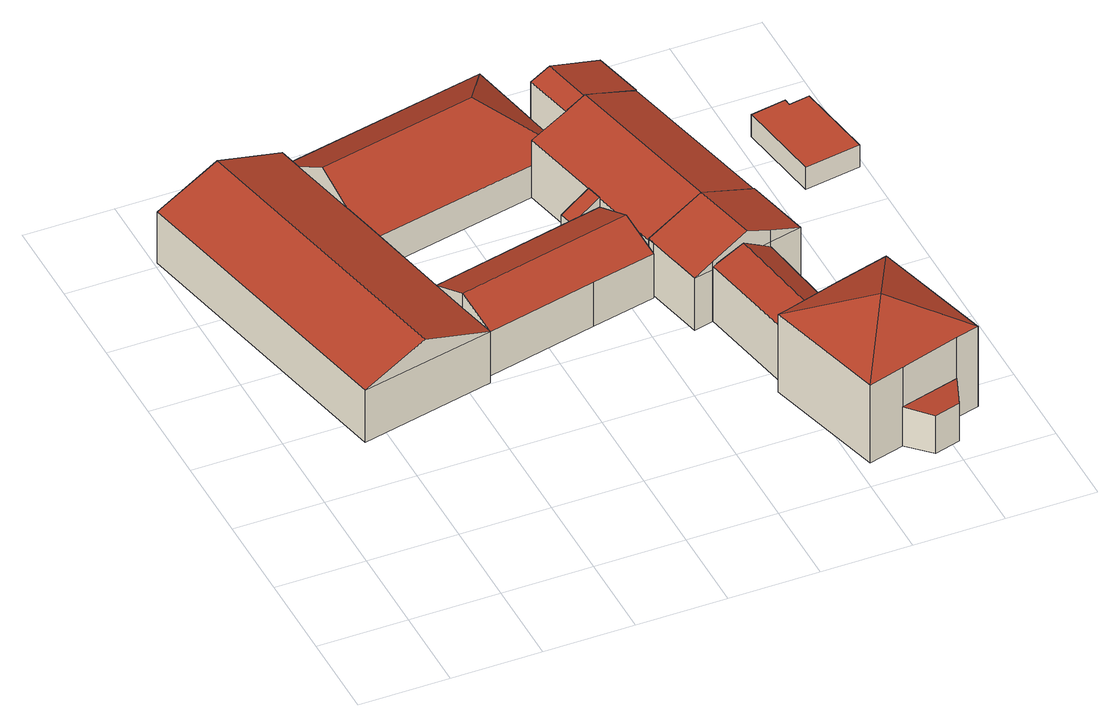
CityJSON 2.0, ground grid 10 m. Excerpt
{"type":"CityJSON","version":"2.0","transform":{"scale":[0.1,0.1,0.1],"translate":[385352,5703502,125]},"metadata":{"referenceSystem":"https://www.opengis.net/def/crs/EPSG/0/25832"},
"CityObjects":{
"building1":{"type":"Building","attributes":{"Gemeindeschluessel":"05954036","Geometrietyp2DReferenz":"3000","function":"31001_2720","roofType":"3100","measuredHeight":9.51},"geometry":[{"type":"Solid","lod":"2","boundaries":[[[[0,1,2,3]],[[4,5,1,0]],[[6,7,5,4]],[[8,9,7,6]],[[10,11,9,8]],[[3,2,11,10]],[[12,13,14,15,16,17]],[[15,14,8,6]],[[16,15,6,4]],[[17,16,4,0]],[[13,12,3,10]],[[14,13,10,8]],[[12,17,0,3]],[[1,5,7,9,11,2]]]],"semantics":{"surfaces":[{"type":"WallSurface"},{"type":"RoofSurface"},{"type":"GroundSurface"}],"values":[[0,0,0,0,0,0,1,1,0,0,0,0,0,2]]}}]},
"building2":{"type":"Building","attributes":{"Gemeindeschluessel":"05954036","Geometrietyp2DReferenz":"3000","function":"31001_2720","roofType":"3100","measuredHeight":7.59},"geometry":[{"type":"Solid","lod":"2","boundaries":[[[[4,18,19,20]],[[21,22,18,4]],[[17,23,22,21]],[[24,25,23,17]],[[26,27,25,24]],[[28,29,27,26]],[[30,31,29,28]],[[32,33,31,30]],[[20,19,33,32]],[[26,24,17,21,28]],[[4,20,32,30,28,21]],[[18,22,23,25,27,29,31,33,19]]]],"semantics":{"surfaces":[{"type":"WallSurface"},{"type":"RoofSurface"},{"type":"GroundSurface"}],"values":[[0,0,0,0,0,0,0,0,0,1,1,2]]}}]},
"building3":{"type":"Building","attributes":{"Gemeindeschluessel":"05954036","Geometrietyp2DReferenz":"3000","function":"31001_2720"},"children":["building3-1","building3-2","building3-3"]},
"building3-1":{"type":"BuildingPart","attributes":{"roofType":"3100","measuredHeight":9.95},"parents":["building3"],"geometry":[{"type":"Solid","lod":"2","boundaries":[[[[34,35,36,37,38,39]],[[39,38,40,41,42]],[[42,43,39]],[[39,43,44,45,34]],[[46,47,44,43,42]],[[37,48,40,38]],[[35,34,49]],[[37,36,50,51,48]],[[36,35,49,46,50]],[[51,50,46,42,41]],[[48,51,41,40]],[[49,34,45]],[[47,46,49,45,44]]]],"semantics":{"surfaces":[{"type":"WallSurface"},{"type":"RoofSurface"},{"type":"GroundSurface"},{"type":"ClosureSurface"}],"values":[[0,0,0,1,1,2,0,3,3,0,3,0,3]]}}]},
"building3-2":{"type":"BuildingPart","attributes":{"roofType":"3100","measuredHeight":9.98},"parents":["building3"],"geometry":[{"type":"Solid","lod":"2","boundaries":[[[[52,53,54,55]],[[56,57,53,52]],[[58,59,57,56]],[[60,61,62,59,58]],[[55,54,37,36]],[[49,45,63,64,65,35]],[[56,52,64,63,47,46,60,58]],[[65,64,52,55]],[[35,65,55,36]],[[53,57,59,62,48,37,54]],[[61,60,50,51]],[[48,51,50,36,37]],[[62,61,51,48]],[[45,44,47,63]],[[50,60,46]],[[49,35,36,50,46]],[[45,49,46,47,44]]]],"semantics":{"surfaces":[{"type":"WallSurface"},{"type":"RoofSurface"},{"type":"GroundSurface"},{"type":"ClosureSurface"}],"values":[[0,0,0,0,0,1,1,0,0,2,0,3,3,0,0,3,3]]}}]},
"building3-3":{"type":"BuildingPart","attributes":{"roofType":"5000","measuredHeight":8.83},"parents":["building3"],"geometry":[{"type":"Solid","lod":"2","boundaries":[[[[66,67,68,69]],[[69,68,70,71]],[[41,66,72,51]],[[71,73,69]],[[69,73,72,66]],[[61,51,72,73,71]],[[67,40,48,62,70,68]],[[40,67,66,41]],[[48,40,41,51]],[[70,62,61,71]],[[51,61,62,48]]]],"semantics":{"surfaces":[{"type":"WallSurface"},{"type":"RoofSurface"},{"type":"GroundSurface"},{"type":"ClosureSurface"}],"values":[[0,0,1,0,1,1,2,0,3,0,3]]}}]},
"building4":{"type":"Building","attributes":{"Gemeindeschluessel":"05954036","Geometrietyp2DReferenz":"3000","function":"31001_2720","roofType":"2100","measuredHeight":7.37},"geometry":[{"type":"Solid","lod":"2","boundaries":[[[[74,75,76,77]],[[78,79,75,74]],[[80,81,79,78]],[[77,76,81,80]],[[78,74,77,80]],[[75,79,81,76]]]],"semantics":{"surfaces":[{"type":"WallSurface"},{"type":"RoofSurface"},{"type":"GroundSurface"}],"values":[[0,0,0,0,1,2]]}}]},
"building5":{"type":"Building","attributes":{"Gemeindeschluessel":"05954036","Geometrietyp2DReferenz":"3000","function":"31001_1010","roofType":"5000","measuredHeight":9.32},"geometry":[{"type":"Solid","lod":"2","boundaries":[[[[82,83,84,65]],[[85,86,83,82]],[[87,88,86,85]],[[89,90,88,87]],[[91,92,90,89]],[[93,94,92,91]],[[65,84,94,93]],[[95,89,96,97,98,99]],[[98,97,100,82,101]],[[100,85,82]],[[100,97,96,87,85]],[[101,82,65]],[[99,98,101,65,93]],[[96,89,87]],[[95,99,93,91]],[[95,91,89]],[[83,86,88,90,92,94,84]]]],"semantics":{"surfaces":[{"type":"WallSurface"},{"type":"RoofSurface"},{"type":"GroundSurface"}],"values":[[0,0,0,0,0,0,0,1,1,0,0,0,0,0,0,0,2]]}}]},
"building6":{"type":"Building","attributes":{"Gemeindeschluessel":"05954036","Geometrietyp2DReferenz":"3000","function":"31001_1010"},"address":[{"country":"Germany","locality":"Witten","thoroughfareNumber":"163","thoroughfareName":"Hörder Straße"}],"children":["building6-1","building6-2","building6-3"]},
"building6-1":{"type":"BuildingPart","attributes":{"roofType":"2100","measuredHeight":5.02},"parents":["building6"],"geometry":[{"type":"Solid","lod":"2","boundaries":[[[[102,103,104,105]],[[106,107,103,102]],[[108,109,107,106]],[[106,102,105,108]],[[103,107,109,104]],[[109,108,105,104]]]],"semantics":{"surfaces":[{"type":"WallSurface"},{"type":"RoofSurface"},{"type":"GroundSurface"},{"type":"ClosureSurface"}],"values":[[0,0,0,1,2,3]]}}]},
"building6-2":{"type":"BuildingPart","attributes":{"roofType":"3500","measuredHeight":13.26},"parents":["building6"],"geometry":[{"type":"Solid","lod":"2","boundaries":[[[[110,111,112]],[[113,114,110,112]],[[115,116,114,113]],[[117,104,116,115]],[[105,104,117]],[[109,108,118]],[[119,120,109,118]],[[121,122,120,119]],[[123,124,122,121]],[[125,124,123]],[[113,126,115]],[[118,117,115,126,119]],[[119,126,121]],[[112,123,121,126,113]],[[114,116,104,109,120,122,124,110]],[[108,105,117,118]],[[109,104,105,108]],[[127,125,123,112,111]],[[110,124,125,111]],[[125,127,111]]]],"semantics":{"surfaces":[{"type":"WallSurface"},{"type":"RoofSurface"},{"type":"GroundSurface"},{"type":"ClosureSurface"}],"values":[[0,0,0,0,0,0,0,0,0,0,1,1,1,1,2,0,3,0,3,3]]}}]},
"building6-3":{"type":"BuildingPart","attributes":{"roofType":"3100","measuredHeight":8.1},"parents":["building6"],"geometry":[{"type":"Solid","lod":"2","boundaries":[[[[111,110,128,129]],[[130,131,124,125]],[[129,128,131,130]],[[130,132,129]],[[129,132,127,111]],[[125,127,132,130]],[[110,124,131,128]],[[110,111,125,124]],[[111,127,125]]]],"semantics":{"surfaces":[{"type":"WallSurface"},{"type":"RoofSurface"},{"type":"GroundSurface"},{"type":"ClosureSurface"}],"values":[[0,0,0,0,1,1,2,3,3]]}}]},
"building7":{"type":"Building","attributes":{"Gemeindeschluessel":"05954036","Geometrietyp2DReferenz":"3000","function":"51009_1611","roofType":"1000","measuredHeight":2.78},"geometry":[{"type":"Solid","lod":"2","boundaries":[[[[133,134,135,136]],[[137,138,134,133]],[[139,140,138,137]],[[141,142,140,139]],[[143,144,142,141]],[[136,135,144,143]],[[141,139,137,133,136,143]],[[134,138,140,142,144,135]]]],"semantics":{"surfaces":[{"type":"WallSurface"},{"type":"RoofSurface"},{"type":"GroundSurface"}],"values":[[0,0,0,0,0,0,1,2]]}}]}
},
"vertices":[
[206,388,74],[206,388,9],[183,500,9],[183,500,74],[225,301,74],[225,301,9],[75,268,75],[75,268,9],[3,606,74],[3,606,9],[153,638,74],[153,638,9],[183,500,75],[153,638,75],[75,621,104],[147,284,104],[225,301,75],[206,388,75],
[225,301,18],[349,329,18],[349,329,74],[215,345,94],[215,345,18],[206,388,18],[370,425,75],[370,425,18],[403,432,75],[403,432,18],[412,389,94],[412,389,18],[420,353,78],[420,353,18],[422,345,74],[422,345,18],
[504,568,88],[504,568,87],[504,568,86],[504,568,13],[491,625,13],[491,625,88],[407,606,13],[407,606,56],[407,606,103],[430,611,112],[442,555,112],[464,560,104],[420,550,103],[422,551,104],[420,550,13],[500,568,89],[420,550,86],[420,550,54],
[420,353,86],[420,353,13],[547,381,13],[547,381,86],[403,432,86],[403,432,13],[399,450,86],[399,450,13],[379,542,86],[379,542,54],[379,542,13],[443,555,113],[485,367,113],[547,381,87],
[389,688,58],[389,688,13],[153,638,13],[153,638,58],[183,500,13],[183,500,54],[345,610,101],[167,572,101],
[370,425,69],[370,425,14],[403,432,14],[403,432,87],[366,443,69],[366,443,14],[399,450,87],[399,450,14],
[564,308,87],[564,308,21],[547,381,21],[528,300,87],[528,300,21],[458,284,87],[458,284,21],[436,279,87],[436,279,21],[422,345,87],[422,345,21],[420,353,87],[420,353,21],[422,345,88],[458,284,97],[500,294,115],[483,367,115],[420,353,88],[528,300,102],[547,381,88],
[602,14,70],[602,14,22],[615,48,22],[615,48,72],[573,6,70],[573,6,22],[548,30,72],[548,30,22],
[545,177,22],[545,177,83],[545,177,123],[604,192,124],[604,192,22],[641,55,124],[641,55,22],[615,48,124],[548,30,122],[508,19,121],[508,19,22],[471,157,121],[471,157,22],[482,159,121],[482,159,22],[482,159,92],[560,107,155],[515,168,103],
[528,300,22],[528,300,81],[458,284,91],[458,284,22],[495,292,103],
[652,539,47],[652,539,19],[612,532,19],[612,532,47],[653,531,47],[653,531,19],[676,535,47],[676,535,19],[690,445,47],[690,445,19],[627,435,47],[627,435,19]
]}
